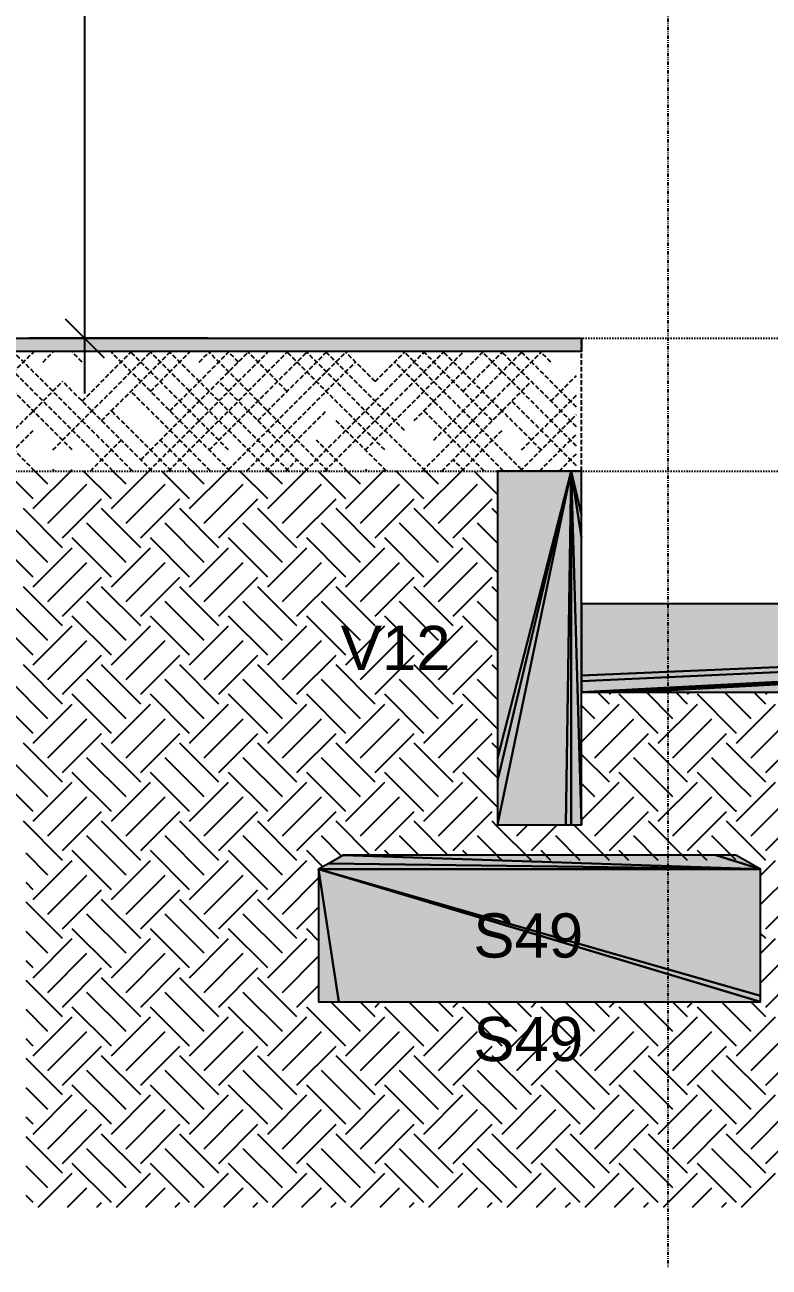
# Model space of a CAD drawing. Extents: x 37185 to 43130, y -8131 to -3926.
# Drawn here: x 40582.7 to 40694.9, y -5192.9 to -5005.6 of the extents above; entities that cross this region are included whole.
import ezdxf

# ---------------------------------------------------------------- set-up
doc = ezdxf.new("R2010")
doc.units = 0
doc.header["$MEASUREMENT"] = 0
for name, pattern in [('ESTILO_TQS_0001', [1, 0.7, -0.3]), ('ESTILO_TQS_0002', [0.4, 0.1, -0.3]), ('ESTILO_TQS_0004', [1.12, 0.5, -0.2, 0.01, -0.2, 0.01, -0.2])]:
    doc.linetypes.add(name, pattern=pattern)
for name, color, linetype in [('47', 15, 'CONTINUOUS'), ('52', 3, 'CONTINUOUS'), ('67', 7, 'CONTINUOUS'), ('68', 4, 'CONTINUOUS'), ('70', 160, 'CONTINUOUS'), ('74', 2, 'CONTINUOUS'), ('75', 9, 'CONTINUOUS'), ('96', 252, 'CONTINUOUS')]:
    doc.layers.add(name, color=color, linetype=linetype)
doc.styles.add('TQS_ARIAL', font='arial.ttf')

msp = doc.modelspace()

# ---------------------------------------------------------------- linework, layer by layer
at = {"layer": '47', "linetype": 'Continuous'}
for p, q in [((40583.94, -5077.06), (40579.75, -5072.87)), ((40583.94, -5078.53), (40589.6, -5072.87)), ((40586.15, -5074.85), (40584.17, -5072.87)), ((40595.73, -5077.06), (40591.54, -5072.87)), ((40595.73, -5078.53), (40601.39, -5072.87)), ((40597.94, -5074.85), (40595.96, -5072.87)), ((40607.51, -5077.06), (40603.32, -5072.87)), ((40607.51, -5078.53), (40613.17, -5072.87)), ((40609.72, -5074.85), (40607.74, -5072.87)), ((40619.3, -5077.06), (40615.11, -5072.87)), ((40619.3, -5078.53), (40624.96, -5072.87)), ((40621.51, -5074.85), (40619.53, -5072.87)), ((40631.08, -5077.06), (40626.89, -5072.87)), ((40631.08, -5078.53), (40636.74, -5072.87)), ((40633.29, -5074.85), (40631.31, -5072.87)), ((40642.87, -5077.06), (40638.68, -5072.87)), ((40642.87, -5078.53), (40648.53, -5072.87)), ((40645.08, -5074.85), (40643.1, -5072.87)), ((40653.98, -5076.39), (40650.46, -5072.87)), ((40586.15, -5080.74), (40592.04, -5074.85)), ((40597.94, -5080.74), (40603.83, -5074.85)), ((40609.72, -5080.74), (40615.61, -5074.85)), ((40621.51, -5080.74), (40627.4, -5074.85)), ((40633.29, -5080.74), (40639.18, -5074.85)), ((40645.08, -5080.74), (40650.97, -5074.85)), ((40588.36, -5082.95), (40594.25, -5077.06)), ((40600.15, -5082.95), (40606.04, -5077.06)), ((40611.93, -5082.95), (40617.82, -5077.06)), ((40623.72, -5082.95), (40629.61, -5077.06)), ((40635.5, -5082.95), (40641.39, -5077.06)), ((40647.29, -5082.95), (40653.18, -5077.06)), ((40588.36, -5084.43), (40582.47, -5078.53)), ((40600.15, -5084.43), (40594.25, -5078.53)), ((40611.93, -5084.43), (40606.04, -5078.53)), ((40623.72, -5084.43), (40617.82, -5078.53)), ((40635.5, -5084.43), (40629.61, -5078.53)), ((40647.29, -5084.43), (40641.39, -5078.53)), ((40653.98, -5079.34), (40653.18, -5078.53)), ((40586.15, -5086.64), (40580.26, -5080.74)), ((40597.94, -5086.64), (40592.04, -5080.74)), ((40609.72, -5086.64), (40603.83, -5080.74)), ((40621.51, -5086.64), (40615.61, -5080.74)), ((40633.29, -5086.64), (40627.4, -5080.74)), ((40645.08, -5086.64), (40639.18, -5080.74)), ((40653.98, -5083.76), (40650.97, -5080.74)), ((40583.94, -5088.85), (40578.05, -5082.95)), ((40595.73, -5088.85), (40589.83, -5082.95)), ((40607.51, -5088.85), (40601.62, -5082.95)), ((40619.3, -5088.85), (40613.4, -5082.95)), ((40631.08, -5088.85), (40625.19, -5082.95)), ((40642.87, -5088.85), (40636.97, -5082.95)), ((40653.98, -5088.18), (40648.76, -5082.95)), ((40583.94, -5090.32), (40589.83, -5084.43)), ((40595.73, -5090.32), (40601.62, -5084.43)), ((40607.51, -5090.32), (40613.4, -5084.43)), ((40619.3, -5090.32), (40625.19, -5084.43)), ((40631.08, -5090.32), (40636.97, -5084.43)), ((40642.87, -5090.32), (40648.76, -5084.43)), ((40586.15, -5092.53), (40592.04, -5086.64)), ((40597.94, -5092.53), (40603.83, -5086.64)), ((40609.72, -5092.53), (40615.61, -5086.64)), ((40621.51, -5092.53), (40627.4, -5086.64)), ((40633.29, -5092.53), (40639.18, -5086.64)), ((40645.08, -5092.53), (40650.97, -5086.64)), ((40588.36, -5094.74), (40594.25, -5088.85)), ((40600.15, -5094.74), (40606.04, -5088.85)), ((40611.93, -5094.74), (40617.82, -5088.85)), ((40623.72, -5094.74), (40629.61, -5088.85)), ((40635.5, -5094.74), (40641.39, -5088.85)), ((40647.29, -5094.74), (40653.18, -5088.85)), ((40588.36, -5096.21), (40582.47, -5090.32)), ((40600.15, -5096.21), (40594.25, -5090.32)), ((40611.93, -5096.21), (40606.04, -5090.32)), ((40623.72, -5096.21), (40617.82, -5090.32)), ((40635.5, -5096.21), (40629.61, -5090.32)), ((40647.29, -5096.21), (40641.39, -5090.32)), ((40653.98, -5091.12), (40653.18, -5090.32)), ((40586.15, -5098.42), (40580.26, -5092.53)), ((40597.94, -5098.42), (40592.04, -5092.53)), ((40609.72, -5098.42), (40603.83, -5092.53)), ((40621.51, -5098.42), (40615.61, -5092.53)), ((40633.29, -5098.42), (40627.4, -5092.53)), ((40645.08, -5098.42), (40639.18, -5092.53)), ((40653.98, -5095.54), (40650.97, -5092.53)), ((40583.94, -5100.63), (40578.05, -5094.74)), ((40595.73, -5100.63), (40589.83, -5094.74)), ((40607.51, -5100.63), (40601.62, -5094.74)), ((40619.3, -5100.63), (40613.4, -5094.74)), ((40631.08, -5100.63), (40625.19, -5094.74)), ((40642.87, -5100.63), (40636.97, -5094.74)), ((40653.98, -5099.96), (40648.76, -5094.74)), ((40583.94, -5102.1), (40589.83, -5096.21)), ((40595.73, -5102.1), (40601.62, -5096.21)), ((40607.51, -5102.1), (40613.4, -5096.21)), ((40619.3, -5102.1), (40625.19, -5096.21)), ((40631.08, -5102.1), (40636.97, -5096.21)), ((40642.87, -5102.1), (40648.76, -5096.21)), ((40586.15, -5104.31), (40592.04, -5098.42)), ((40597.94, -5104.31), (40603.83, -5098.42)), ((40609.72, -5104.31), (40615.61, -5098.42)), ((40621.51, -5104.31), (40627.4, -5098.42)), ((40633.29, -5104.31), (40639.18, -5098.42)), ((40645.08, -5104.31), (40650.97, -5098.42)), ((40588.36, -5106.52), (40594.25, -5100.63)), ((40600.15, -5106.52), (40606.04, -5100.63)), ((40611.93, -5106.52), (40617.82, -5100.63)), ((40623.72, -5106.52), (40629.61, -5100.63)), ((40635.5, -5106.52), (40641.39, -5100.63)), ((40647.29, -5106.52), (40653.18, -5100.63)), ((40588.36, -5108), (40582.47, -5102.1)), ((40600.15, -5108), (40594.25, -5102.1)), ((40611.93, -5108), (40606.04, -5102.1)), ((40623.72, -5108), (40617.82, -5102.1)), ((40635.5, -5108), (40629.61, -5102.1)), ((40647.29, -5108), (40641.39, -5102.1)), ((40653.98, -5102.91), (40653.18, -5102.1)), ((40586.15, -5110.21), (40580.26, -5104.31)), ((40597.94, -5110.21), (40592.04, -5104.31)), ((40609.72, -5110.21), (40603.83, -5104.31)), ((40621.51, -5110.21), (40615.61, -5104.31)), ((40633.29, -5110.21), (40627.4, -5104.31)), ((40645.08, -5110.21), (40639.18, -5104.31)), ((40653.98, -5107.33), (40650.97, -5104.31)), ((40666.65, -5106.31), (40666.65, -5106.31)), ((40670.86, -5108), (40669.07, -5106.21)), ((40670.86, -5106.52), (40671.17, -5106.21)), ((40680.43, -5110.21), (40676.43, -5106.21)), ((40682.64, -5108), (40680.85, -5106.21)), ((40682.64, -5106.52), (40682.96, -5106.21)), ((40689.93, -5107.92), (40688.22, -5106.21)), ((40694.43, -5108), (40692.64, -5106.21)), ((40694.43, -5106.52), (40694.74, -5106.21)), ((40583.94, -5112.42), (40578.05, -5106.52)), ((40583.94, -5113.89), (40589.83, -5108)), ((40595.73, -5112.42), (40589.83, -5106.52)), ((40595.73, -5113.89), (40601.62, -5108)), ((40607.51, -5112.42), (40601.62, -5106.52)), ((40607.51, -5113.89), (40613.4, -5108)), ((40619.3, -5112.42), (40613.4, -5106.52)), ((40619.3, -5113.89), (40625.19, -5108)), ((40631.08, -5112.42), (40625.19, -5106.52)), ((40631.08, -5113.89), (40636.97, -5108)), ((40642.87, -5112.42), (40636.97, -5106.52)), ((40642.87, -5113.89), (40648.76, -5108)), ((40653.98, -5111.75), (40648.76, -5106.52)), ((40666.65, -5113.68), (40672.33, -5108)), ((40668.65, -5110.21), (40666.65, -5108.21)), ((40678.22, -5112.42), (40672.33, -5106.52)), ((40678.22, -5113.89), (40684.11, -5108)), ((40689.93, -5112.34), (40684.11, -5106.52)), ((40689.93, -5106.6), (40689.93, -5106.6)), ((40692.22, -5110.21), (40689.93, -5107.92)), ((40690.01, -5113.89), (40695.9, -5108)), ((40586.15, -5116.1), (40592.04, -5110.21)), ((40597.94, -5116.1), (40603.83, -5110.21)), ((40609.72, -5116.1), (40615.61, -5110.21)), ((40621.51, -5116.1), (40627.4, -5110.21)), ((40633.29, -5116.1), (40639.18, -5110.21)), ((40645.08, -5116.1), (40650.97, -5110.21)), ((40666.65, -5110.73), (40666.65, -5110.73)), ((40668.65, -5116.1), (40674.54, -5110.21)), ((40680.43, -5116.1), (40686.32, -5110.21)), ((40689.93, -5111.02), (40689.93, -5111.02)), ((40692.22, -5116.1), (40698.11, -5110.21)), ((40588.36, -5119.78), (40582.47, -5113.89)), ((40588.36, -5118.31), (40594.25, -5112.42)), ((40600.15, -5119.78), (40594.25, -5113.89)), ((40600.15, -5118.31), (40606.04, -5112.42)), ((40611.93, -5119.78), (40606.04, -5113.89)), ((40611.93, -5118.31), (40617.82, -5112.42)), ((40623.72, -5119.78), (40617.82, -5113.89)), ((40623.72, -5118.31), (40629.61, -5112.42)), ((40635.5, -5119.78), (40629.61, -5113.89)), ((40635.5, -5118.31), (40641.39, -5112.42)), ((40647.29, -5119.78), (40641.39, -5113.89)), ((40647.29, -5118.31), (40653.18, -5112.42)), ((40653.98, -5114.69), (40653.18, -5113.89)), ((40670.86, -5118.31), (40676.75, -5112.42)), ((40682.64, -5119.78), (40676.75, -5113.89)), ((40682.64, -5118.31), (40688.53, -5112.42)), ((40689.93, -5115.29), (40688.53, -5113.89)), ((40690.01, -5112.42), (40689.93, -5112.34)), ((40694.43, -5118.31), (40700.32, -5112.42)), ((40670.86, -5119.78), (40666.65, -5115.58)), ((40689.93, -5113.97), (40689.93, -5113.97)), ((40694.43, -5119.78), (40689.93, -5115.29)), ((40586.15, -5121.99), (40580.26, -5116.1)), ((40597.94, -5121.99), (40592.04, -5116.1)), ((40609.72, -5121.99), (40603.83, -5116.1)), ((40621.51, -5121.99), (40615.61, -5116.1)), ((40633.29, -5121.99), (40627.4, -5116.1)), ((40645.08, -5121.99), (40639.18, -5116.1)), ((40653.98, -5119.11), (40650.97, -5116.1)), ((40680.43, -5121.99), (40674.54, -5116.1)), ((40689.93, -5119.71), (40686.32, -5116.1)), ((40583.94, -5124.2), (40578.05, -5118.31)), ((40595.73, -5124.2), (40589.83, -5118.31)), ((40607.51, -5124.2), (40601.62, -5118.31)), ((40619.3, -5124.2), (40613.4, -5118.31)), ((40631.08, -5124.2), (40625.19, -5118.31)), ((40642.87, -5124.2), (40636.97, -5118.31)), ((40653.98, -5123.53), (40648.76, -5118.31)), ((40666.65, -5118.1), (40666.65, -5118.1)), ((40678.22, -5124.2), (40672.33, -5118.31)), ((40689.93, -5124.13), (40684.11, -5118.31)), ((40689.93, -5118.38), (40689.93, -5118.38)), ((40583.94, -5125.67), (40589.83, -5119.78)), ((40595.73, -5125.67), (40601.62, -5119.78)), ((40607.51, -5125.67), (40613.4, -5119.78)), ((40619.3, -5125.67), (40625.19, -5119.78)), ((40631.08, -5125.67), (40636.97, -5119.78)), ((40642.87, -5125.67), (40648.76, -5119.78)), ((40666.65, -5125.46), (40672.33, -5119.78)), ((40668.65, -5121.99), (40666.65, -5119.99)), ((40678.22, -5125.67), (40684.11, -5119.78)), ((40692.22, -5121.99), (40689.93, -5119.71)), ((40690.01, -5125.67), (40695.9, -5119.78)), ((40586.15, -5127.88), (40592.04, -5121.99)), ((40597.94, -5127.88), (40603.83, -5121.99)), ((40609.72, -5127.88), (40615.61, -5121.99)), ((40621.51, -5127.88), (40627.4, -5121.99)), ((40633.29, -5127.88), (40639.18, -5121.99)), ((40645.08, -5127.88), (40650.97, -5121.99)), ((40666.65, -5122.52), (40666.65, -5122.52)), ((40668.65, -5127.88), (40674.54, -5121.99)), ((40680.43, -5127.88), (40686.32, -5121.99)), ((40689.93, -5122.8), (40689.93, -5122.8)), ((40692.22, -5127.88), (40698.11, -5121.99)), ((40588.36, -5130.09), (40594.25, -5124.2)), ((40600.15, -5130.09), (40606.04, -5124.2)), ((40611.93, -5130.09), (40617.82, -5124.2)), ((40623.72, -5130.09), (40629.61, -5124.2)), ((40635.5, -5130.09), (40641.39, -5124.2)), ((40647.29, -5130.09), (40653.18, -5124.2)), ((40670.86, -5130.09), (40676.75, -5124.2)), ((40682.64, -5130.09), (40688.53, -5124.2)), ((40690.01, -5124.2), (40689.93, -5124.13)), ((40694.43, -5130.09), (40700.32, -5124.2)), ((40588.36, -5131.57), (40582.47, -5125.67)), ((40600.15, -5131.57), (40594.25, -5125.67)), ((40611.93, -5131.57), (40606.04, -5125.67)), ((40623.72, -5131.57), (40617.82, -5125.67)), ((40634.71, -5130.78), (40629.61, -5125.67)), ((40646.49, -5130.78), (40641.39, -5125.67)), ((40653.98, -5126.48), (40653.18, -5125.67)), ((40653.98, -5126.34), (40653.98, -5126.34)), ((40659.07, -5131.57), (40653.98, -5126.48)), ((40656.86, -5127.88), (40658.54, -5126.21)), ((40659.07, -5130.09), (40662.96, -5126.21)), ((40670.86, -5131.57), (40665.5, -5126.21)), ((40682.64, -5131.57), (40676.75, -5125.67)), ((40689.93, -5127.07), (40688.53, -5125.67)), ((40689.93, -5125.75), (40689.93, -5125.75)), ((40597.94, -5133.78), (40592.04, -5127.88)), ((40609.72, -5133.78), (40603.83, -5127.88)), ((40621.51, -5133.78), (40615.61, -5127.88)), ((40630.44, -5130.93), (40627.4, -5127.88)), ((40642.08, -5130.78), (40639.18, -5127.88)), ((40653.86, -5130.78), (40650.97, -5127.88)), ((40666.44, -5131.57), (40662.75, -5127.88)), ((40678.22, -5131.57), (40674.54, -5127.88)), ((40689.93, -5131.49), (40686.32, -5127.88)), ((40694.43, -5131.57), (40689.93, -5127.07)), ((40586.15, -5133.78), (40582.87, -5130.49)), ((40595.73, -5135.99), (40589.83, -5130.09)), ((40607.51, -5135.99), (40601.62, -5130.09)), ((40619.3, -5135.99), (40613.4, -5130.09)), ((40627.61, -5132.52), (40625.19, -5130.09)), ((40637.66, -5130.78), (40636.97, -5130.09)), ((40649.44, -5130.78), (40648.76, -5130.09)), ((40662.02, -5131.57), (40660.54, -5130.09)), ((40673.8, -5131.57), (40672.33, -5130.09)), ((40685.59, -5131.57), (40684.11, -5130.09)), ((40689.93, -5130.17), (40689.93, -5130.17)), ((40582.87, -5131.17), (40582.87, -5131.17)), ((40583.94, -5137.46), (40589.83, -5131.57)), ((40595.73, -5137.46), (40601.62, -5131.57)), ((40607.51, -5137.46), (40613.4, -5131.57)), ((40619.3, -5137.46), (40625.19, -5131.57)), ((40630, -5131.17), (40630, -5131.17)), ((40634.82, -5130.78), (40634.82, -5130.78)), ((40637.76, -5130.78), (40637.76, -5130.78)), ((40642.18, -5130.78), (40642.18, -5130.78)), ((40646.6, -5130.78), (40646.6, -5130.78)), ((40649.55, -5130.78), (40649.55, -5130.78)), ((40653.97, -5130.78), (40653.97, -5130.78)), ((40653.98, -5130.76), (40653.98, -5130.76)), ((40654.65, -5131.57), (40653.98, -5130.9)), ((40657.6, -5131.57), (40657.6, -5131.57)), ((40659.07, -5131.57), (40659.07, -5131.57)), ((40660.54, -5131.57), (40660.54, -5131.57)), ((40664.96, -5131.57), (40664.96, -5131.57)), ((40669.38, -5131.57), (40669.38, -5131.57)), ((40670.86, -5131.57), (40670.86, -5131.57)), ((40672.33, -5131.57), (40672.33, -5131.57)), ((40676.75, -5131.57), (40676.75, -5131.57)), ((40681.17, -5131.57), (40681.17, -5131.57)), ((40682.64, -5131.57), (40682.64, -5131.57)), ((40684.11, -5131.57), (40684.11, -5131.57)), ((40688.53, -5131.57), (40688.53, -5131.57)), ((40692.37, -5132.15), (40692.37, -5132.15)), ((40693.65, -5133.82), (40695.9, -5131.57)), ((40586.15, -5139.67), (40592.04, -5133.78)), ((40597.94, -5139.67), (40603.83, -5133.78)), ((40609.72, -5139.67), (40615.61, -5133.78)), ((40621.51, -5139.67), (40626.98, -5134.19)), ((40693.65, -5138.23), (40698.11, -5133.78)), ((40583.94, -5135.99), (40582.87, -5134.91)), ((40582.87, -5135.59), (40582.87, -5135.59)), ((40588.36, -5141.88), (40594.25, -5135.99)), ((40600.15, -5141.88), (40606.04, -5135.99)), ((40611.93, -5141.88), (40617.82, -5135.99)), ((40626.98, -5134.84), (40626.98, -5134.84)), ((40694.43, -5141.88), (40700.32, -5135.99)), ((40588.36, -5143.35), (40582.87, -5137.86)), ((40600.15, -5143.35), (40594.25, -5137.46)), ((40611.93, -5143.35), (40606.04, -5137.46)), ((40623.72, -5143.35), (40617.82, -5137.46)), ((40582.87, -5138.53), (40582.87, -5138.53)), ((40597.94, -5145.56), (40592.04, -5139.67)), ((40609.72, -5145.56), (40603.83, -5139.67)), ((40621.51, -5145.56), (40615.61, -5139.67)), ((40623.72, -5141.88), (40626.98, -5138.61)), ((40626.98, -5139.26), (40626.98, -5139.26)), ((40595.73, -5147.77), (40589.83, -5141.88)), ((40607.51, -5147.77), (40601.62, -5141.88)), ((40619.3, -5147.77), (40613.4, -5141.88)), ((40626.98, -5143.67), (40625.19, -5141.88)), ((40586.15, -5145.56), (40582.87, -5142.28)), ((40582.87, -5142.95), (40582.87, -5142.95)), ((40583.94, -5149.24), (40589.83, -5143.35)), ((40595.73, -5149.24), (40601.62, -5143.35)), ((40607.51, -5149.24), (40613.4, -5143.35)), ((40619.3, -5149.24), (40625.19, -5143.35)), ((40694.43, -5143.35), (40693.65, -5142.58)), ((40693.65, -5142.65), (40693.65, -5142.65)), ((40693.65, -5145.6), (40695.9, -5143.35)), ((40586.15, -5151.45), (40592.04, -5145.56)), ((40597.94, -5151.45), (40603.83, -5145.56)), ((40609.72, -5151.45), (40615.61, -5145.56)), ((40693.65, -5150.02), (40698.11, -5145.56)), ((40583.94, -5147.77), (40582.87, -5146.7)), ((40582.87, -5147.37), (40582.87, -5147.37)), ((40621.51, -5151.45), (40626.98, -5145.98)), ((40626.98, -5146.62), (40626.98, -5146.62)), ((40588.36, -5153.66), (40594.25, -5147.77)), ((40600.15, -5155.14), (40594.25, -5149.24)), ((40600.15, -5153.66), (40606.04, -5147.77)), ((40611.93, -5155.14), (40606.04, -5149.24)), ((40611.93, -5153.66), (40617.82, -5147.77)), ((40623.72, -5155.14), (40617.82, -5149.24)), ((40694.43, -5153.66), (40700.32, -5147.77)), ((40588.36, -5155.14), (40582.87, -5149.65)), ((40582.87, -5150.32), (40582.87, -5150.32)), ((40623.72, -5153.66), (40626.98, -5150.4)), ((40626.98, -5151.04), (40626.98, -5151.04)), ((40597.94, -5157.35), (40592.04, -5151.45)), ((40609.72, -5157.35), (40603.83, -5151.45)), ((40621.51, -5157.35), (40615.61, -5151.45)), ((40633.29, -5157.35), (40628.82, -5152.87)), ((40635.5, -5155.14), (40633.24, -5152.87)), ((40635.5, -5153.66), (40636.29, -5152.87)), ((40645.08, -5157.35), (40640.6, -5152.87)), ((40647.29, -5155.14), (40645.02, -5152.87)), ((40647.29, -5153.66), (40648.08, -5152.87)), ((40656.86, -5157.35), (40652.39, -5152.87)), ((40659.07, -5155.14), (40656.81, -5152.87)), ((40659.07, -5153.66), (40659.86, -5152.87)), ((40668.65, -5157.35), (40664.17, -5152.87)), ((40670.86, -5155.14), (40668.59, -5152.87)), ((40670.86, -5153.66), (40671.65, -5152.87)), ((40680.43, -5157.35), (40675.96, -5152.87)), ((40682.64, -5155.14), (40680.38, -5152.87)), ((40682.64, -5153.66), (40683.43, -5152.87)), ((40692.22, -5157.35), (40687.74, -5152.87)), ((40694.43, -5155.14), (40692.16, -5152.87)), ((40586.15, -5157.35), (40582.87, -5154.06)), ((40582.87, -5154.74), (40582.87, -5154.74)), ((40595.73, -5159.56), (40589.83, -5153.66)), ((40607.51, -5159.56), (40601.62, -5153.66)), ((40619.3, -5159.56), (40613.4, -5153.66)), ((40631.08, -5159.56), (40625.19, -5153.66)), ((40642.87, -5159.56), (40636.97, -5153.66)), ((40654.65, -5159.56), (40648.76, -5153.66)), ((40666.44, -5159.56), (40660.54, -5153.66)), ((40678.22, -5159.56), (40672.33, -5153.66)), ((40690.01, -5159.56), (40684.11, -5153.66)), ((40583.94, -5161.03), (40589.83, -5155.14)), ((40595.73, -5161.03), (40601.62, -5155.14)), ((40607.51, -5161.03), (40613.4, -5155.14)), ((40619.3, -5161.03), (40625.19, -5155.14)), ((40631.08, -5161.03), (40636.97, -5155.14)), ((40642.87, -5161.03), (40648.76, -5155.14)), ((40654.65, -5161.03), (40660.54, -5155.14)), ((40666.44, -5161.03), (40672.33, -5155.14)), ((40678.22, -5161.03), (40684.11, -5155.14)), ((40690.01, -5161.03), (40695.9, -5155.14)), ((40583.94, -5159.56), (40582.87, -5158.48)), ((40586.15, -5163.24), (40592.04, -5157.35)), ((40597.94, -5163.24), (40603.83, -5157.35)), ((40609.72, -5163.24), (40615.61, -5157.35)), ((40621.51, -5163.24), (40627.4, -5157.35)), ((40633.29, -5163.24), (40639.18, -5157.35)), ((40645.08, -5163.24), (40650.97, -5157.35)), ((40656.86, -5163.24), (40662.75, -5157.35)), ((40668.65, -5163.24), (40674.54, -5157.35)), ((40680.43, -5163.24), (40686.32, -5157.35)), ((40692.22, -5163.24), (40698.11, -5157.35)), ((40582.87, -5159.16), (40582.87, -5159.16)), ((40588.36, -5165.45), (40594.25, -5159.56)), ((40600.15, -5165.45), (40606.04, -5159.56)), ((40611.93, -5165.45), (40617.82, -5159.56)), ((40623.72, -5165.45), (40629.61, -5159.56)), ((40635.5, -5165.45), (40641.39, -5159.56)), ((40647.29, -5165.45), (40653.18, -5159.56)), ((40659.07, -5165.45), (40664.96, -5159.56)), ((40670.86, -5165.45), (40676.75, -5159.56)), ((40682.64, -5165.45), (40688.53, -5159.56)), ((40694.43, -5165.45), (40700.32, -5159.56)), ((40588.36, -5166.92), (40582.87, -5161.43)), ((40582.87, -5162.1), (40582.87, -5162.1)), ((40600.15, -5166.92), (40594.25, -5161.03)), ((40611.93, -5166.92), (40606.04, -5161.03)), ((40623.72, -5166.92), (40617.82, -5161.03)), ((40635.5, -5166.92), (40629.61, -5161.03)), ((40647.29, -5166.92), (40641.39, -5161.03)), ((40659.07, -5166.92), (40653.18, -5161.03)), ((40670.86, -5166.92), (40664.96, -5161.03)), ((40682.64, -5166.92), (40676.75, -5161.03)), ((40694.43, -5166.92), (40688.53, -5161.03)), ((40597.94, -5169.13), (40592.04, -5163.24)), ((40609.72, -5169.13), (40603.83, -5163.24)), ((40621.51, -5169.13), (40615.61, -5163.24)), ((40633.29, -5169.13), (40627.4, -5163.24)), ((40645.08, -5169.13), (40639.18, -5163.24)), ((40656.86, -5169.13), (40650.97, -5163.24)), ((40668.65, -5169.13), (40662.75, -5163.24)), ((40680.43, -5169.13), (40674.54, -5163.24)), ((40692.22, -5169.13), (40686.32, -5163.24)), ((40586.15, -5169.13), (40582.87, -5165.85)), ((40595.73, -5171.34), (40589.83, -5165.45)), ((40607.51, -5171.34), (40601.62, -5165.45)), ((40619.3, -5171.34), (40613.4, -5165.45)), ((40631.08, -5171.34), (40625.19, -5165.45)), ((40642.87, -5171.34), (40636.97, -5165.45)), ((40654.65, -5171.34), (40648.76, -5165.45)), ((40666.44, -5171.34), (40660.54, -5165.45)), ((40678.22, -5171.34), (40672.33, -5165.45)), ((40690.01, -5171.34), (40684.11, -5165.45)), ((40582.87, -5166.52), (40582.87, -5166.52)), ((40583.94, -5172.82), (40589.83, -5166.92)), ((40595.73, -5172.82), (40601.62, -5166.92)), ((40607.51, -5172.82), (40613.4, -5166.92)), ((40619.3, -5172.82), (40625.19, -5166.92)), ((40631.08, -5172.82), (40636.97, -5166.92)), ((40642.87, -5172.82), (40648.76, -5166.92)), ((40654.65, -5172.82), (40660.54, -5166.92)), ((40666.44, -5172.82), (40672.33, -5166.92)), ((40678.22, -5172.82), (40684.11, -5166.92)), ((40690.01, -5172.82), (40695.9, -5166.92)), ((40586.15, -5175.02), (40592.04, -5169.13)), ((40597.94, -5175.02), (40603.83, -5169.13)), ((40609.72, -5175.02), (40615.61, -5169.13)), ((40621.51, -5175.02), (40627.4, -5169.13)), ((40633.29, -5175.02), (40639.18, -5169.13)), ((40645.08, -5175.02), (40650.97, -5169.13)), ((40656.86, -5175.02), (40662.75, -5169.13)), ((40668.65, -5175.02), (40674.54, -5169.13)), ((40680.43, -5175.02), (40686.32, -5169.13)), ((40692.22, -5175.02), (40698.11, -5169.13)), ((40583.94, -5171.34), (40582.87, -5170.27)), ((40582.87, -5170.94), (40582.87, -5170.94)), ((40588.36, -5177.23), (40594.25, -5171.34)), ((40600.15, -5177.23), (40606.04, -5171.34)), ((40611.93, -5177.23), (40617.82, -5171.34)), ((40623.72, -5177.23), (40629.61, -5171.34)), ((40635.5, -5177.23), (40641.39, -5171.34)), ((40647.29, -5177.23), (40653.18, -5171.34)), ((40659.07, -5177.23), (40664.96, -5171.34)), ((40670.86, -5177.23), (40676.75, -5171.34)), ((40682.64, -5177.23), (40688.53, -5171.34)), ((40694.43, -5177.23), (40700.32, -5171.34)), ((40588.36, -5178.71), (40582.87, -5173.22)), ((40600.15, -5178.71), (40594.25, -5172.82)), ((40611.93, -5178.71), (40606.04, -5172.82)), ((40623.72, -5178.71), (40617.82, -5172.82)), ((40635.5, -5178.71), (40629.61, -5172.82)), ((40647.29, -5178.71), (40641.39, -5172.82)), ((40659.07, -5178.71), (40653.18, -5172.82)), ((40670.86, -5178.71), (40664.96, -5172.82)), ((40682.64, -5178.71), (40676.75, -5172.82)), ((40694.43, -5178.71), (40688.53, -5172.82)), ((40582.87, -5173.89), (40582.87, -5173.89)), ((40597.94, -5180.92), (40592.04, -5175.02)), ((40609.72, -5180.92), (40603.83, -5175.02)), ((40621.51, -5180.92), (40615.61, -5175.02)), ((40633.29, -5180.92), (40627.4, -5175.02)), ((40645.08, -5180.92), (40639.18, -5175.02)), ((40656.86, -5180.92), (40650.97, -5175.02)), ((40668.65, -5180.92), (40662.75, -5175.02)), ((40680.43, -5180.92), (40674.54, -5175.02)), ((40692.22, -5180.92), (40686.32, -5175.02)), ((40595.73, -5183.13), (40589.83, -5177.23)), ((40607.51, -5183.13), (40601.62, -5177.23)), ((40619.3, -5183.13), (40613.4, -5177.23)), ((40631.08, -5183.13), (40625.19, -5177.23)), ((40642.87, -5183.13), (40636.97, -5177.23)), ((40654.65, -5183.13), (40648.76, -5177.23)), ((40666.44, -5183.13), (40660.54, -5177.23)), ((40678.22, -5183.13), (40672.33, -5177.23)), ((40690.01, -5183.13), (40684.11, -5177.23)), ((40586.15, -5180.92), (40582.87, -5177.63)), ((40582.87, -5178.31), (40582.87, -5178.31)), ((40584.69, -5183.85), (40589.83, -5178.71)), ((40596.48, -5183.85), (40601.62, -5178.71)), ((40608.27, -5183.85), (40613.4, -5178.71)), ((40620.05, -5183.85), (40625.19, -5178.71)), ((40631.84, -5183.85), (40636.97, -5178.71)), ((40643.62, -5183.85), (40648.76, -5178.71)), ((40655.41, -5183.85), (40660.54, -5178.71)), ((40667.19, -5183.85), (40672.33, -5178.71)), ((40678.98, -5183.85), (40684.11, -5178.71)), ((40690.76, -5183.85), (40695.9, -5178.71)), ((40589.11, -5183.85), (40592.04, -5180.92)), ((40600.9, -5183.85), (40603.83, -5180.92)), ((40612.68, -5183.85), (40615.61, -5180.92)), ((40624.47, -5183.85), (40627.4, -5180.92)), ((40636.25, -5183.85), (40639.18, -5180.92)), ((40648.04, -5183.85), (40650.97, -5180.92)), ((40659.83, -5183.85), (40662.75, -5180.92)), ((40671.61, -5183.85), (40674.54, -5180.92)), ((40683.4, -5183.85), (40686.32, -5180.92)), ((40583.94, -5183.13), (40582.87, -5182.05)), ((40582.87, -5182.73), (40582.87, -5182.73)), ((40593.53, -5183.85), (40594.25, -5183.13)), ((40605.32, -5183.85), (40606.04, -5183.13)), ((40617.1, -5183.85), (40617.82, -5183.13)), ((40628.89, -5183.85), (40629.61, -5183.13)), ((40640.67, -5183.85), (40641.39, -5183.13)), ((40652.46, -5183.85), (40653.18, -5183.13)), ((40664.24, -5183.85), (40664.96, -5183.13)), ((40676.03, -5183.85), (40676.75, -5183.13)), ((40687.81, -5183.85), (40688.53, -5183.13)), ((40584.66, -5183.85), (40584.66, -5183.85)), ((40589.08, -5183.85), (40589.08, -5183.85)), ((40593.5, -5183.85), (40593.5, -5183.85)), ((40596.44, -5183.85), (40596.44, -5183.85)), ((40600.86, -5183.85), (40600.86, -5183.85)), ((40605.28, -5183.85), (40605.28, -5183.85)), ((40608.23, -5183.85), (40608.23, -5183.85)), ((40612.65, -5183.85), (40612.65, -5183.85)), ((40617.07, -5183.85), (40617.07, -5183.85)), ((40620.01, -5183.85), (40620.01, -5183.85)), ((40624.43, -5183.85), (40624.43, -5183.85)), ((40628.85, -5183.85), (40628.85, -5183.85)), ((40631.8, -5183.85), (40631.8, -5183.85)), ((40636.22, -5183.85), (40636.22, -5183.85)), ((40640.64, -5183.85), (40640.64, -5183.85)), ((40643.58, -5183.85), (40643.58, -5183.85)), ((40648, -5183.85), (40648, -5183.85)), ((40652.42, -5183.85), (40652.42, -5183.85)), ((40655.37, -5183.85), (40655.37, -5183.85)), ((40659.79, -5183.85), (40659.79, -5183.85)), ((40664.21, -5183.85), (40664.21, -5183.85)), ((40667.16, -5183.85), (40667.16, -5183.85)), ((40671.57, -5183.85), (40671.57, -5183.85)), ((40675.99, -5183.85), (40675.99, -5183.85)), ((40678.94, -5183.85), (40678.94, -5183.85)), ((40683.36, -5183.85), (40683.36, -5183.85)), ((40687.78, -5183.85), (40687.78, -5183.85)), ((40690.73, -5183.85), (40690.73, -5183.85))]:
    msp.add_line(p, q, dxfattribs=at)
at = {"layer": '52', "linetype": 'Continuous'}
for points in [[(40666.65, -5072.87), (40665.08, -5072.87), (40653.98, -5072.87)], [(40653.98, -5072.87), (40653.98, -5116.18), (40653.98, -5119.59), (40653.98, -5126.21)], [(40666.65, -5092.87), (40666.65, -5082.9), (40666.65, -5079.49), (40666.65, -5072.87)], [(40920.65, -5092.87), (40920.09, -5092.87), (40666.65, -5092.87)], [(40666.65, -5126.21), (40666.65, -5106.21)], [(40666.65, -5106.21), (40668.02, -5106.21), (40671.34, -5106.21), (40674.66, -5106.21), (40863.29, -5106.21), (40885.34, -5106.21), (40890.3, -5106.21), (40900.23, -5106.21), (40920.09, -5106.21), (40920.65, -5106.21)], [(40653.98, -5126.21), (40664.27, -5126.21), (40665.08, -5126.21), (40666.65, -5126.21)], [(40630.7, -5130.78), (40628.52, -5132.01), (40626.98, -5132.87)], [(40689.93, -5130.78), (40686.89, -5130.78), (40630.7, -5130.78)], [(40693.65, -5132.87), (40689.93, -5130.78)], [(40626.98, -5132.87), (40626.98, -5152.87)], [(40693.65, -5152.87), (40693.65, -5151.96), (40693.65, -5132.87)], [(40626.98, -5152.87), (40630.04, -5152.87), (40693.65, -5152.87)]]:
    msp.add_lwpolyline(points, dxfattribs=at)
at = {"layer": '67', "linetype": 'ESTILO_TQS_0002'}
for p, q in [((40217.75, -5052.87), (42548.32, -5052.87)), ((40217.75, -5072.87), (42548.32, -5072.87))]:
    msp.add_line(p, q, dxfattribs=at)
at = {"layer": '68', "linetype": 'ESTILO_TQS_0001'}
for p, q in [((40666.65, -5072.87), (40666.65, -5052.87)), ((40589.83, -5069.7), (40575.01, -5054.87)), ((40595.96, -5072.87), (40577.96, -5054.87)), ((40578.05, -5060.86), (40584.03, -5054.87)), ((40598.9, -5072.87), (40580.99, -5054.96)), ((40585.41, -5056.44), (40586.98, -5054.87)), ((40586.89, -5069.7), (40601.71, -5054.87)), ((40591.31, -5056.44), (40589.74, -5054.87)), ((40591.31, -5062.33), (40598.76, -5054.87)), ((40594.25, -5065.28), (40604.66, -5054.87)), ((40613.63, -5072.87), (40595.63, -5054.87)), ((40595.73, -5054.96), (40595.82, -5054.87)), ((40613.4, -5069.7), (40598.58, -5054.87)), ((40600.15, -5071.17), (40616.44, -5054.87)), ((40601.39, -5072.87), (40619.3, -5054.96)), ((40619.53, -5072.87), (40601.53, -5054.87)), ((40601.62, -5060.86), (40607.6, -5054.87)), ((40604.33, -5072.87), (40622.33, -5054.87)), ((40604.56, -5063.8), (40613.49, -5054.87)), ((40622.47, -5072.87), (40604.56, -5054.96)), ((40608.98, -5056.44), (40610.55, -5054.87)), ((40628.37, -5072.87), (40610.37, -5054.87)), ((40610.46, -5069.7), (40625.28, -5054.87)), ((40614.88, -5056.44), (40613.31, -5054.87)), ((40613.4, -5072.64), (40631.17, -5054.87)), ((40622.24, -5060.86), (40616.26, -5054.87)), ((40617.82, -5065.28), (40628.23, -5054.87)), ((40636.97, -5069.7), (40622.15, -5054.87)), ((40624.96, -5072.87), (40642.87, -5054.96)), ((40643.1, -5072.87), (40625.1, -5054.87)), ((40627.9, -5072.87), (40645.9, -5054.87)), ((40639.92, -5066.75), (40628.04, -5054.87)), ((40635.5, -5059.38), (40630.99, -5054.87)), ((40634.03, -5069.7), (40648.85, -5054.87)), ((40635.5, -5059.38), (40640.01, -5054.87)), ((40657.6, -5072.64), (40639.83, -5054.87)), ((40641.39, -5065.28), (40651.8, -5054.87)), ((40642.63, -5072.87), (40660.63, -5054.87)), ((40653.18, -5065.28), (40642.78, -5054.87)), ((40644.34, -5068.22), (40657.69, -5054.87)), ((40660.54, -5069.7), (40645.72, -5054.87)), ((40648.76, -5060.86), (40654.74, -5054.87)), ((40665.88, -5069.13), (40651.7, -5054.96)), ((40665.88, -5066.19), (40654.56, -5054.87)), ((40665.88, -5063.24), (40657.51, -5054.87)), ((40662.02, -5056.44), (40660.45, -5054.87)), ((40584.17, -5072.87), (40567.74, -5056.44)), ((40616.12, -5072.87), (40632.55, -5056.44)), ((40654.88, -5072.87), (40638.45, -5056.44)), ((40665.88, -5057.35), (40665.88, -5057.35)), ((40574.87, -5072.87), (40588.36, -5059.38)), ((40601.85, -5072.87), (40588.36, -5059.38)), ((40625.42, -5072.87), (40611.93, -5059.38)), ((40645.58, -5072.87), (40659.07, -5059.38)), ((40662.02, -5062.33), (40665.88, -5058.47)), ((40610.69, -5072.87), (40598.67, -5060.86)), ((40657.6, -5069.7), (40665.88, -5061.42)), ((40665.88, -5060.3), (40665.88, -5060.3)), ((40665.88, -5072.08), (40656.12, -5062.33)), ((40604.8, -5072.87), (40595.73, -5063.8)), ((40619.06, -5072.87), (40628.13, -5063.8)), ((40651.94, -5072.87), (40642.87, -5063.8)), ((40657.37, -5072.87), (40665.88, -5064.36)), ((40577.82, -5072.87), (40583.94, -5066.75)), ((40637.21, -5072.87), (40629.61, -5065.28)), ((40648.53, -5072.87), (40654.65, -5066.75)), ((40592.55, -5072.87), (40597.2, -5068.22)), ((40607.74, -5072.87), (40603.09, -5068.22)), ((40631.31, -5072.87), (40626.66, -5068.22)), ((40660.31, -5072.87), (40665.88, -5067.31)), ((40663.26, -5072.87), (40665.88, -5070.26)), ((40587.12, -5072.87), (40586.89, -5072.64)), ((40589.6, -5072.87), (40589.83, -5072.64)), ((40622.01, -5072.87), (40623.72, -5071.17)), ((40634.26, -5072.87), (40634.03, -5072.64)), ((40636.74, -5072.87), (40636.97, -5072.64)), ((40648.99, -5072.87), (40647.29, -5071.17)), ((40583.71, -5072.87), (40583.71, -5072.87)), ((40586.66, -5072.87), (40586.66, -5072.87)), ((40590.06, -5072.87), (40590.06, -5072.87)), ((40593.01, -5072.87), (40593.01, -5072.87)), ((40595.49, -5072.87), (40595.49, -5072.87)), ((40598.44, -5072.87), (40598.44, -5072.87)), ((40607.28, -5072.87), (40607.28, -5072.87)), ((40610.23, -5072.87), (40610.23, -5072.87)), ((40613.17, -5072.87), (40613.17, -5072.87)), ((40616.58, -5072.87), (40616.58, -5072.87)), ((40630.85, -5072.87), (40630.85, -5072.87)), ((40633.8, -5072.87), (40633.8, -5072.87)), ((40639.69, -5072.87), (40639.69, -5072.87)), ((40640.15, -5072.87), (40640.15, -5072.87)), ((40646.04, -5072.87), (40646.04, -5072.87)), ((40651.47, -5072.87), (40651.47, -5072.87)), ((40654.42, -5072.87), (40654.42, -5072.87)), ((40657.83, -5072.87), (40657.83, -5072.87)), ((40660.78, -5072.87), (40660.78, -5072.87)), ((40663.72, -5072.87), (40663.72, -5072.87))]:
    msp.add_line(p, q, dxfattribs=at)
at = {"layer": '70', "linetype": 'ESTILO_TQS_0004'}
msp.add_line((40679.65, -4323.44), (40679.65, -5192.87), dxfattribs=at)
at = {"layer": '75', "linetype": 'Continuous'}
for p, q in [((40591.68, -4885.87), (40591.68, -5061.21)), ((40588.74, -5049.93), (40594.63, -5055.82)), ((40610.25, -5052.87), (40583.35, -5052.87)), ((40618.58, -5052.87), (40618.58, -5052.87))]:
    msp.add_line(p, q, dxfattribs=at)
at = {"layer": '96', "linetype": 'Continuous'}
for points in [[(40284.83, -5052.87), (40666.65, -5052.87), (40666.65, -5054.87), (40284.83, -5054.87), (40284.83, -5052.87)], [(40665.08, -5072.87), (40653.98, -5072.87), (40653.98, -5116.18), (40665.08, -5072.87)], [(40665.08, -5072.87), (40653.98, -5116.18), (40653.98, -5119.59), (40665.08, -5072.87)], [(40665.08, -5072.87), (40653.98, -5119.59), (40653.98, -5126.21), (40665.08, -5072.87)], [(40665.08, -5072.87), (40653.98, -5126.21), (40664.27, -5126.21), (40665.08, -5072.87)], [(40665.08, -5072.87), (40664.27, -5126.21), (40665.08, -5126.21), (40665.08, -5072.87)], [(40665.08, -5072.87), (40665.08, -5126.21), (40666.65, -5126.21), (40665.08, -5072.87)], [(40665.08, -5072.87), (40666.65, -5126.21), (40666.65, -5082.9), (40665.08, -5072.87)], [(40665.08, -5072.87), (40666.65, -5082.9), (40666.65, -5079.49), (40665.08, -5072.87)], [(40665.08, -5072.87), (40666.65, -5079.49), (40666.65, -5072.87), (40665.08, -5072.87)], [(40920.09, -5092.87), (40666.65, -5092.87), (40666.65, -5103.7), (40920.09, -5092.87)], [(40920.09, -5092.87), (40666.65, -5103.7), (40666.65, -5104.55), (40920.09, -5092.87)], [(40920.09, -5092.87), (40666.65, -5104.55), (40666.65, -5106.21), (40920.09, -5092.87)], [(40920.09, -5092.87), (40666.65, -5106.21), (40668.02, -5106.21), (40920.09, -5092.87)], [(40920.09, -5092.87), (40668.02, -5106.21), (40671.34, -5106.21), (40920.09, -5092.87)], [(40920.09, -5092.87), (40671.34, -5106.21), (40674.66, -5106.21), (40920.09, -5092.87)], [(40920.09, -5092.87), (40674.66, -5106.21), (40863.29, -5106.21), (40920.09, -5092.87)], [(40693.65, -5132.87), (40628.52, -5132.01), (40626.98, -5132.87), (40693.65, -5132.87)], [(40693.65, -5132.87), (40630.7, -5130.78), (40628.52, -5132.01), (40693.65, -5132.87)], [(40693.65, -5132.87), (40686.89, -5130.78), (40630.7, -5130.78), (40693.65, -5132.87)], [(40693.65, -5132.87), (40689.93, -5130.78), (40686.89, -5130.78), (40693.65, -5132.87)], [(40626.98, -5132.87), (40626.98, -5152.87), (40630.04, -5152.87), (40626.98, -5132.87)], [(40626.98, -5132.87), (40630.04, -5152.87), (40693.65, -5152.87), (40626.98, -5132.87)], [(40626.98, -5132.87), (40693.65, -5152.87), (40693.65, -5151.96), (40626.98, -5132.87)], [(40626.98, -5132.87), (40693.65, -5151.96), (40693.65, -5132.87), (40626.98, -5132.87)]]:
    msp.add_lwpolyline(points, dxfattribs=at)
for points in [[(40284.83, -5052.87), (40666.65, -5052.87), (40666.65, -5054.87)], [(40284.83, -5052.87), (40666.65, -5054.87), (40284.83, -5054.87)], [(40665.08, -5072.87), (40653.98, -5072.87), (40653.98, -5116.18)], [(40665.08, -5072.87), (40653.98, -5116.18), (40665.08, -5072.87)], [(40665.08, -5072.87), (40653.98, -5116.18), (40653.98, -5119.59)], [(40665.08, -5072.87), (40653.98, -5119.59), (40665.08, -5072.87)], [(40665.08, -5072.87), (40653.98, -5119.59), (40653.98, -5126.21)], [(40665.08, -5072.87), (40653.98, -5126.21), (40665.08, -5072.87)], [(40665.08, -5072.87), (40653.98, -5126.21), (40664.27, -5126.21)], [(40665.08, -5072.87), (40664.27, -5126.21), (40665.08, -5072.87)], [(40665.08, -5072.87), (40664.27, -5126.21), (40665.08, -5126.21)], [(40665.08, -5072.87), (40665.08, -5126.21), (40665.08, -5072.87)], [(40665.08, -5072.87), (40665.08, -5126.21), (40666.65, -5126.21)], [(40665.08, -5072.87), (40666.65, -5126.21), (40665.08, -5072.87)], [(40665.08, -5072.87), (40666.65, -5126.21), (40666.65, -5082.9)], [(40665.08, -5072.87), (40666.65, -5082.9), (40665.08, -5072.87)], [(40665.08, -5072.87), (40666.65, -5082.9), (40666.65, -5079.49)], [(40665.08, -5072.87), (40666.65, -5079.49), (40665.08, -5072.87)], [(40665.08, -5072.87), (40666.65, -5079.49), (40666.65, -5072.87)], [(40665.08, -5072.87), (40666.65, -5072.87), (40665.08, -5072.87)], [(40920.09, -5092.87), (40666.65, -5092.87), (40666.65, -5103.7)], [(40920.09, -5092.87), (40666.65, -5103.7), (40920.09, -5092.87)], [(40920.09, -5092.87), (40666.65, -5103.7), (40666.65, -5104.55)], [(40920.09, -5092.87), (40666.65, -5104.55), (40920.09, -5092.87)], [(40920.09, -5092.87), (40666.65, -5104.55), (40666.65, -5106.21)], [(40920.09, -5092.87), (40666.65, -5106.21), (40920.09, -5092.87)], [(40920.09, -5092.87), (40666.65, -5106.21), (40668.02, -5106.21)], [(40920.09, -5092.87), (40668.02, -5106.21), (40920.09, -5092.87)], [(40920.09, -5092.87), (40668.02, -5106.21), (40671.34, -5106.21)], [(40920.09, -5092.87), (40671.34, -5106.21), (40920.09, -5092.87)], [(40920.09, -5092.87), (40671.34, -5106.21), (40674.66, -5106.21)], [(40920.09, -5092.87), (40674.66, -5106.21), (40920.09, -5092.87)], [(40920.09, -5092.87), (40674.66, -5106.21), (40863.29, -5106.21)], [(40693.65, -5132.87), (40628.52, -5132.01), (40626.98, -5132.87)], [(40693.65, -5132.87), (40630.7, -5130.78), (40628.52, -5132.01)], [(40693.65, -5132.87), (40628.52, -5132.01), (40693.65, -5132.87)], [(40693.65, -5132.87), (40686.89, -5130.78), (40630.7, -5130.78)], [(40693.65, -5132.87), (40630.7, -5130.78), (40693.65, -5132.87)], [(40693.65, -5132.87), (40689.93, -5130.78), (40686.89, -5130.78)], [(40693.65, -5132.87), (40686.89, -5130.78), (40693.65, -5132.87)], [(40626.98, -5132.87), (40626.98, -5152.87), (40630.04, -5152.87)], [(40626.98, -5132.87), (40630.04, -5152.87), (40626.98, -5132.87)], [(40626.98, -5132.87), (40630.04, -5152.87), (40693.65, -5152.87)], [(40626.98, -5132.87), (40693.65, -5152.87), (40626.98, -5132.87)], [(40626.98, -5132.87), (40693.65, -5152.87), (40693.65, -5151.96)], [(40626.98, -5132.87), (40693.65, -5151.96), (40626.98, -5132.87)], [(40626.98, -5132.87), (40693.65, -5151.96), (40693.65, -5132.87)], [(40626.98, -5132.87), (40693.65, -5132.87), (40626.98, -5132.87)], [(40693.65, -5132.87), (40626.98, -5132.87), (40693.65, -5132.87)]]:
    msp.add_solid(points, dxfattribs=at)

# ---------------------------------------------------------------- texts
at = {"layer": '74', "linetype": 'Continuous', "style": 'TQS_ARIAL'}
for s, p in [('V12', (40630.32, -5102.87)), ('S49', (40650.32, -5146.21)), ('S49', (40650.32, -5161.82))]:
    msp.add_text(s, height=6.667, dxfattribs=at).set_placement(p)

doc.saveas('drawing.dxf')
